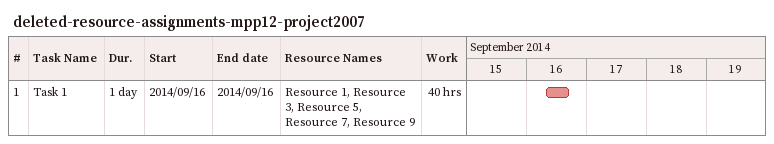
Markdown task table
deleted-resource-assignments-mpp12-project2007

| ID | Task | Duration | Start | Finish | Resources | Work (h) |
|---|---|---|---|---|---|---|
| 1 | Task 1 | 1d | 2014-09-16 | 2014-09-16 | Resource 1, Resource 3, Resource 5, Resource 7, Resource 9 | 40 |
